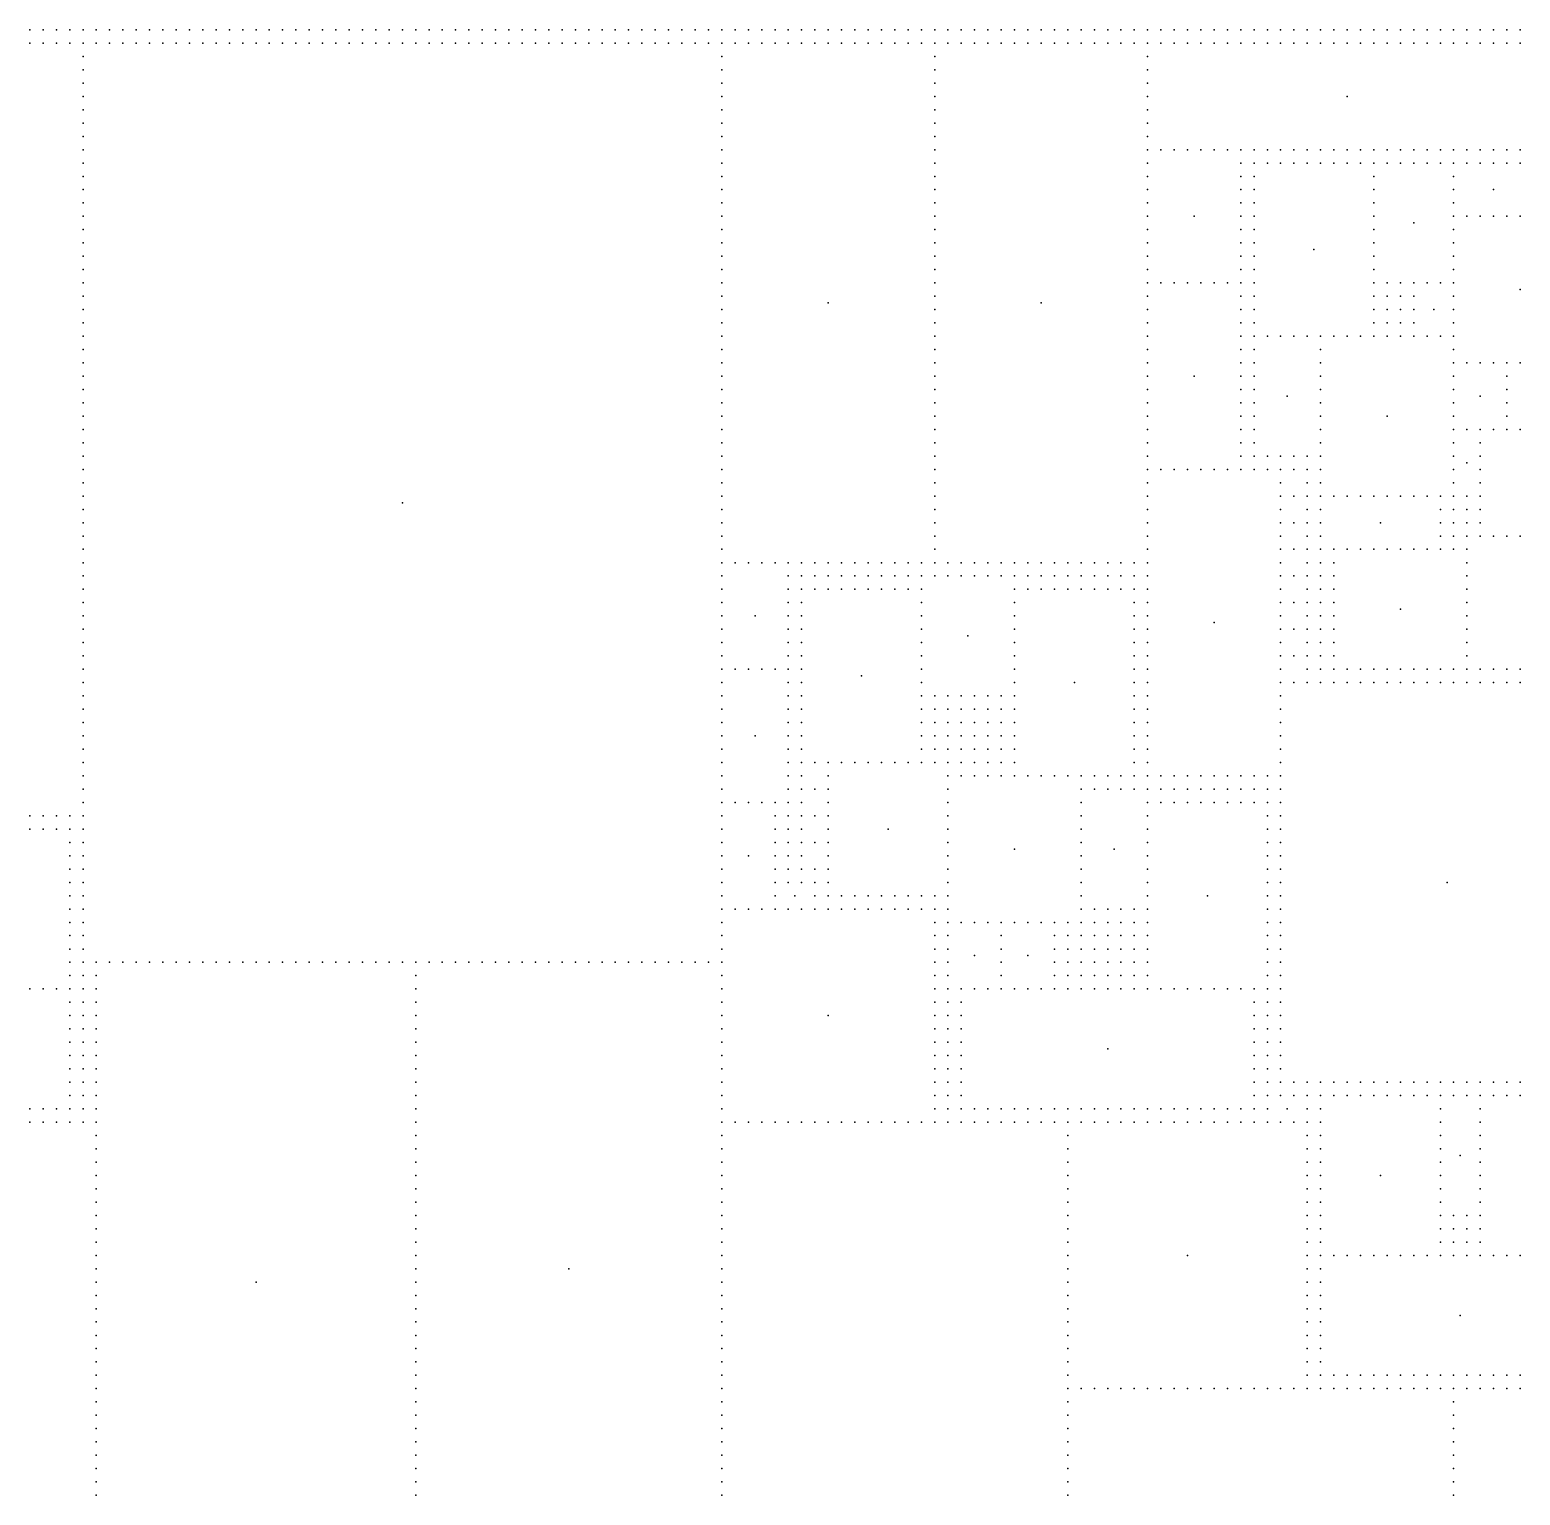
# Model space of a CAD drawing. Header units: metres. Extents: x -50 to 50, y -49 to 49.
# Drawn here: x -24.89 to 0, y 24.7 to 49.17 of the extents above; entities that cross this region are included whole.
import ezdxf

# ---------------------------------------------------------------- set-up
doc = ezdxf.new("R2010")
doc.units = ezdxf.units.M

msp = doc.modelspace()

# ---------------------------------------------------------------- linework, layer by layer
for p in [(-24.889, 49.168), (-24.667, 49.168), (-24.444, 49.168), (-24.222, 49.168), (-24, 49.168), (-23.778, 49.168), (-23.556, 49.168), (-23.333, 49.168), (-23.111, 49.168), (-22.889, 49.168), (-22.667, 49.168), (-22.444, 49.168), (-22.222, 49.168), (-22, 49.168), (-21.778, 49.168), (-21.556, 49.168), (-21.333, 49.168), (-21.111, 49.168), (-20.889, 49.168), (-20.667, 49.168), (-20.444, 49.168), (-20.222, 49.168), (-20, 49.168), (-19.778, 49.168), (-19.556, 49.168), (-19.333, 49.168), (-19.111, 49.168), (-18.889, 49.168), (-18.667, 49.168), (-18.444, 49.168), (-18.222, 49.168), (-18, 49.168), (-17.778, 49.168), (-17.556, 49.168), (-17.333, 49.168), (-17.111, 49.168), (-16.889, 49.168), (-16.667, 49.168), (-16.444, 49.168), (-16.222, 49.168), (-16, 49.168), (-15.778, 49.168), (-15.556, 49.168), (-15.333, 49.168), (-15.111, 49.168), (-14.889, 49.168), (-14.667, 49.168), (-14.444, 49.168), (-14.222, 49.168), (-14, 49.168), (-13.778, 49.168), (-13.556, 49.168), (-13.333, 49.168), (-13.111, 49.168), (-12.889, 49.168), (-12.667, 49.168), (-12.444, 49.168), (-12.222, 49.168), (-12, 49.168), (-11.778, 49.168), (-11.556, 49.168), (-11.333, 49.168), (-11.111, 49.168), (-10.889, 49.168), (-10.667, 49.168), (-10.444, 49.168), (-10.222, 49.168), (-10, 49.168), (-9.778, 49.168), (-9.556, 49.168), (-9.333, 49.168), (-9.111, 49.168), (-8.889, 49.168), (-8.667, 49.168), (-8.444, 49.168), (-8.222, 49.168), (-8, 49.168), (-7.778, 49.168), (-7.556, 49.168), (-7.333, 49.168), (-7.111, 49.168), (-6.889, 49.168), (-6.667, 49.168), (-6.444, 49.168), (-6.222, 49.168), (-6, 49.168), (-5.778, 49.168), (-5.556, 49.168), (-5.333, 49.168), (-5.111, 49.168), (-4.889, 49.168), (-4.667, 49.168), (-4.444, 49.168), (-4.222, 49.168), (-4, 49.168), (-3.778, 49.168), (-3.556, 49.168), (-3.333, 49.168), (-3.111, 49.168), (-2.889, 49.168), (-2.667, 49.168), (-2.444, 49.168), (-2.222, 49.168), (-2, 49.168), (-1.778, 49.168), (-1.556, 49.168), (-1.333, 49.168), (-1.111, 49.168), (-0.889, 49.168), (-0.667, 49.168), (-0.444, 49.168), (-0.222, 49.168), (0, 49.168), (-24.889, 48.946), (-24.667, 48.946), (-24.444, 48.946), (-24.222, 48.946), (-24, 48.946), (-23.778, 48.946), (-23.556, 48.946), (-23.333, 48.946), (-23.111, 48.946), (-22.889, 48.946), (-22.667, 48.946), (-22.444, 48.946), (-22.222, 48.946), (-22, 48.946), (-21.778, 48.946), (-21.556, 48.946), (-21.333, 48.946), (-21.111, 48.946), (-20.889, 48.946), (-20.667, 48.946), (-20.444, 48.946), (-20.222, 48.946), (-20, 48.946), (-19.778, 48.946), (-19.556, 48.946), (-19.333, 48.946), (-19.111, 48.946), (-18.889, 48.946), (-18.667, 48.946), (-18.444, 48.946), (-18.222, 48.946), (-18, 48.946), (-17.778, 48.946), (-17.556, 48.946), (-17.333, 48.946), (-17.111, 48.946), (-16.889, 48.946), (-16.667, 48.946), (-16.444, 48.946), (-16.222, 48.946), (-16, 48.946), (-15.778, 48.946), (-15.556, 48.946), (-15.333, 48.946), (-15.111, 48.946), (-14.889, 48.946), (-14.667, 48.946), (-14.444, 48.946), (-14.222, 48.946), (-14, 48.946), (-13.778, 48.946), (-13.556, 48.946), (-13.333, 48.946), (-13.111, 48.946), (-12.889, 48.946), (-12.667, 48.946), (-12.444, 48.946), (-12.222, 48.946), (-12, 48.946), (-11.778, 48.946), (-11.556, 48.946), (-11.333, 48.946), (-11.111, 48.946), (-10.889, 48.946), (-10.667, 48.946), (-10.444, 48.946), (-10.222, 48.946), (-10, 48.946), (-9.778, 48.946), (-9.556, 48.946), (-9.333, 48.946), (-9.111, 48.946), (-8.889, 48.946), (-8.667, 48.946), (-8.444, 48.946), (-8.222, 48.946), (-8, 48.946), (-7.778, 48.946), (-7.556, 48.946), (-7.333, 48.946), (-7.111, 48.946), (-6.889, 48.946), (-6.667, 48.946), (-6.444, 48.946), (-6.222, 48.946), (-6, 48.946), (-5.778, 48.946), (-5.556, 48.946), (-5.333, 48.946), (-5.111, 48.946), (-4.889, 48.946), (-4.667, 48.946), (-4.444, 48.946), (-4.222, 48.946), (-4, 48.946), (-3.778, 48.946), (-3.556, 48.946), (-3.333, 48.946), (-3.111, 48.946), (-2.889, 48.946), (-2.667, 48.946), (-2.444, 48.946), (-2.222, 48.946), (-2, 48.946), (-1.778, 48.946), (-1.556, 48.946), (-1.333, 48.946), (-1.111, 48.946), (-0.889, 48.946), (-0.667, 48.946), (-0.444, 48.946), (-0.222, 48.946), (0, 48.946), (-24, 48.723), (-13.333, 48.723), (-9.778, 48.723), (-6.222, 48.723), (-24, 48.501), (-13.333, 48.501), (-9.778, 48.501), (-6.222, 48.501), (-24, 48.279), (-24, 48.056), (-13.333, 48.279), (-13.333, 48.056), (-9.778, 48.279), (-9.778, 48.056), (-6.222, 48.279), (-6.222, 48.056), (-2.889, 48.056), (-24, 47.834), (-13.333, 47.834), (-9.778, 47.834), (-6.222, 47.834), (-24, 47.611), (-13.333, 47.611), (-9.778, 47.611), (-6.222, 47.611), (-24, 47.389), (-13.333, 47.389), (-9.778, 47.389), (-6.222, 47.389), (-24, 47.166), (-13.333, 47.166), (-9.778, 47.166), (-6.222, 47.166), (-6, 47.166), (-5.778, 47.166), (-5.556, 47.166), (-5.333, 47.166), (-5.111, 47.166), (-4.889, 47.166), (-4.667, 47.166), (-4.444, 47.166), (-4.222, 47.166), (-4, 47.166), (-3.778, 47.166), (-3.556, 47.166), (-3.333, 47.166), (-3.111, 47.166), (-2.889, 47.166), (-2.667, 47.166), (-2.444, 47.166), (-2.222, 47.166), (-2, 47.166), (-1.778, 47.166), (-1.556, 47.166), (-1.333, 47.166), (-1.111, 47.166), (-0.889, 47.166), (-0.667, 47.166), (-0.444, 47.166), (-0.222, 47.166), (0, 47.166), (-24, 46.944), (-13.333, 46.944), (-9.778, 46.944), (-6.222, 46.944), (-4.667, 46.944), (-4.444, 46.944), (-4.222, 46.944), (-4, 46.944), (-3.778, 46.944), (-3.556, 46.944), (-3.333, 46.944), (-3.111, 46.944), (-2.889, 46.944), (-2.667, 46.944), (-2.444, 46.944), (-2.222, 46.944), (-2, 46.944), (-1.778, 46.944), (-1.556, 46.944), (-1.333, 46.944), (-1.111, 46.944), (-0.889, 46.944), (-0.667, 46.944), (-0.444, 46.944), (-0.222, 46.944), (0, 46.944), (-24, 46.721), (-13.333, 46.721), (-9.778, 46.721), (-6.222, 46.721), (-4.667, 46.721), (-4.444, 46.721), (-2.444, 46.721), (-1.111, 46.721), (-24, 46.499), (-13.333, 46.499), (-9.778, 46.499), (-6.222, 46.499), (-4.667, 46.499), (-4.444, 46.499), (-2.444, 46.499), (-1.111, 46.499), (-0.444, 46.499), (-24, 46.276), (-24, 46.054), (-13.333, 46.276), (-13.333, 46.054), (-9.778, 46.276), (-9.778, 46.054), (-6.222, 46.276), (-6.222, 46.054), (-5.444, 46.054), (-4.667, 46.276), (-4.667, 46.054), (-4.444, 46.276), (-4.444, 46.054), (-2.444, 46.276), (-2.444, 46.054), (-1.111, 46.276), (-1.111, 46.054), (-0.889, 46.054), (-0.667, 46.054), (-0.444, 46.054), (-0.222, 46.054), (0, 46.054), (-24, 45.831), (-13.333, 45.831), (-9.778, 45.831), (-6.222, 45.831), (-4.667, 45.831), (-4.444, 45.831), (-2.444, 45.831), (-1.778, 45.942), (-1.111, 45.831), (-24, 45.609), (-13.333, 45.609), (-9.778, 45.609), (-6.222, 45.609), (-4.667, 45.609), (-4.444, 45.609), (-2.444, 45.609), (-1.111, 45.609), (-24, 45.386), (-13.333, 45.386), (-9.778, 45.386), (-6.222, 45.386), (-4.667, 45.386), (-4.444, 45.386), (-3.444, 45.498), (-2.444, 45.386), (-1.111, 45.386), (-24, 45.164), (-13.333, 45.164), (-9.778, 45.164), (-6.222, 45.164), (-4.667, 45.164), (-4.444, 45.164), (-2.444, 45.164), (-1.111, 45.164), (-24, 44.941), (-13.333, 44.941), (-9.778, 44.941), (-6.222, 44.941), (-6, 44.941), (-5.778, 44.941), (-5.556, 44.941), (-5.333, 44.941), (-5.111, 44.941), (-4.889, 44.941), (-4.667, 44.941), (-4.444, 44.941), (-2.444, 44.941), (-2.222, 44.941), (-2, 44.941), (-1.778, 44.941), (-1.556, 44.941), (-1.333, 44.941), (-1.111, 44.941), (0, 44.83), (-24, 44.719), (-13.333, 44.719), (-11.556, 44.608), (-9.778, 44.719), (-8, 44.608), (-6.222, 44.719), (-4.667, 44.719), (-4.444, 44.719), (-2.444, 44.719), (-2.222, 44.719), (-2, 44.719), (-1.778, 44.719), (-1.111, 44.719), (-24, 44.496), (-13.333, 44.496), (-9.778, 44.496), (-6.222, 44.496), (-4.667, 44.496), (-4.444, 44.496), (-2.444, 44.496), (-2.222, 44.496), (-2, 44.496), (-1.778, 44.496), (-1.444, 44.496), (-1.111, 44.496), (-24, 44.274), (-13.333, 44.274), (-9.778, 44.274), (-6.222, 44.274), (-4.667, 44.274), (-4.444, 44.274), (-2.444, 44.274), (-2.222, 44.274), (-2, 44.274), (-1.778, 44.274), (-1.111, 44.274), (-24, 44.051), (-24, 43.829), (-13.333, 44.051), (-13.333, 43.829), (-9.778, 44.051), (-9.778, 43.829), (-6.222, 44.051), (-6.222, 43.829), (-4.667, 44.051), (-4.667, 43.829), (-4.444, 44.051), (-4.444, 43.829), (-4.222, 44.051), (-4, 44.051), (-3.778, 44.051), (-3.556, 44.051), (-3.333, 44.051), (-3.333, 43.829), (-3.111, 44.051), (-2.889, 44.051), (-2.667, 44.051), (-2.444, 44.051), (-2.222, 44.051), (-2, 44.051), (-1.778, 44.051), (-1.556, 44.051), (-1.333, 44.051), (-1.111, 44.051), (-1.111, 43.829), (-24, 43.606), (-13.333, 43.606), (-9.778, 43.606), (-6.222, 43.606), (-4.667, 43.606), (-4.444, 43.606), (-3.333, 43.606), (-1.111, 43.606), (-0.889, 43.606), (-0.667, 43.606), (-0.444, 43.606), (-0.222, 43.606), (0, 43.606), (-24, 43.384), (-13.333, 43.384), (-9.778, 43.384), (-6.222, 43.384), (-5.444, 43.384), (-4.667, 43.384), (-4.444, 43.384), (-3.333, 43.384), (-1.111, 43.384), (-0.222, 43.384), (-24, 43.161), (-13.333, 43.161), (-9.778, 43.161), (-6.222, 43.161), (-4.667, 43.161), (-4.444, 43.161), (-3.333, 43.161), (-1.111, 43.161), (-0.222, 43.161), (-24, 42.939), (-13.333, 42.939), (-9.778, 42.939), (-6.222, 42.939), (-4.667, 42.939), (-4.444, 42.939), (-3.889, 43.05), (-3.333, 42.939), (-1.111, 42.939), (-0.667, 43.05), (-0.222, 42.939), (-24, 42.716), (-13.333, 42.716), (-9.778, 42.716), (-6.222, 42.716), (-4.667, 42.716), (-4.444, 42.716), (-3.333, 42.716), (-2.222, 42.716), (-1.111, 42.716), (-0.222, 42.716), (-24, 42.494), (-13.333, 42.494), (-9.778, 42.494), (-6.222, 42.494), (-4.667, 42.494), (-4.444, 42.494), (-3.333, 42.494), (-1.111, 42.494), (-0.889, 42.494), (-0.667, 42.494), (-0.444, 42.494), (-0.222, 42.494), (0, 42.494), (-24, 42.272), (-13.333, 42.272), (-9.778, 42.272), (-6.222, 42.272), (-4.667, 42.272), (-4.444, 42.272), (-3.333, 42.272), (-1.111, 42.272), (-0.667, 42.272), (-24, 42.049), (-24, 41.827), (-13.333, 42.049), (-13.333, 41.827), (-9.778, 42.049), (-9.778, 41.827), (-6.222, 42.049), (-6.222, 41.827), (-6, 41.827), (-5.778, 41.827), (-5.556, 41.827), (-5.333, 41.827), (-5.111, 41.827), (-4.889, 41.827), (-4.667, 42.049), (-4.667, 41.827), (-4.444, 42.049), (-4.444, 41.827), (-4.222, 42.049), (-4.222, 41.827), (-4, 42.049), (-4, 41.827), (-3.778, 42.049), (-3.778, 41.827), (-3.556, 42.049), (-3.556, 41.827), (-3.333, 42.049), (-3.333, 41.827), (-1.111, 42.049), (-1.111, 41.827), (-0.889, 41.938), (-0.667, 42.049), (-0.667, 41.827), (-24, 41.604), (-13.333, 41.604), (-9.778, 41.604), (-6.222, 41.604), (-4, 41.604), (-3.556, 41.604), (-3.333, 41.604), (-1.111, 41.604), (-0.667, 41.604), (-24, 41.382), (-13.333, 41.382), (-9.778, 41.382), (-6.222, 41.382), (-4, 41.382), (-3.778, 41.382), (-3.556, 41.382), (-3.333, 41.382), (-3.111, 41.382), (-2.889, 41.382), (-2.667, 41.382), (-2.444, 41.382), (-2.222, 41.382), (-2, 41.382), (-1.778, 41.382), (-1.556, 41.382), (-1.333, 41.382), (-1.111, 41.382), (-0.889, 41.382), (-0.667, 41.382), (-24, 41.159), (-18.667, 41.27), (-13.333, 41.159), (-9.778, 41.159), (-6.222, 41.159), (-4, 41.159), (-3.556, 41.159), (-3.333, 41.159), (-1.333, 41.159), (-1.111, 41.159), (-0.889, 41.159), (-0.667, 41.159), (-24, 40.937), (-13.333, 40.937), (-9.778, 40.937), (-6.222, 40.937), (-4, 40.937), (-3.778, 40.937), (-3.556, 40.937), (-3.333, 40.937), (-2.333, 40.937), (-1.333, 40.937), (-1.111, 40.937), (-0.889, 40.937), (-0.667, 40.937), (-24, 40.714), (-13.333, 40.714), (-9.778, 40.714), (-6.222, 40.714), (-4, 40.714), (-3.556, 40.714), (-3.333, 40.714), (-1.333, 40.714), (-1.111, 40.714), (-0.889, 40.714), (-0.667, 40.714), (-0.444, 40.714), (-0.222, 40.714), (0, 40.714), (-24, 40.492), (-13.333, 40.492), (-9.778, 40.492), (-6.222, 40.492), (-4, 40.492), (-3.778, 40.492), (-3.556, 40.492), (-3.333, 40.492), (-3.111, 40.492), (-2.889, 40.492), (-2.667, 40.492), (-2.444, 40.492), (-2.222, 40.492), (-2, 40.492), (-1.778, 40.492), (-1.556, 40.492), (-1.333, 40.492), (-1.111, 40.492), (-0.889, 40.492), (-24, 40.269), (-13.333, 40.269), (-13.111, 40.269), (-12.889, 40.269), (-12.667, 40.269), (-12.444, 40.269), (-12.222, 40.269), (-12, 40.269), (-11.778, 40.269), (-11.556, 40.269), (-11.333, 40.269), (-11.111, 40.269), (-10.889, 40.269), (-10.667, 40.269), (-10.444, 40.269), (-10.222, 40.269), (-10, 40.269), (-9.778, 40.269), (-9.556, 40.269), (-9.333, 40.269), (-9.111, 40.269), (-8.889, 40.269), (-8.667, 40.269), (-8.444, 40.269), (-8.222, 40.269), (-8, 40.269), (-7.778, 40.269), (-7.556, 40.269), (-7.333, 40.269), (-7.111, 40.269), (-6.889, 40.269), (-6.667, 40.269), (-6.444, 40.269), (-6.222, 40.269), (-4, 40.269), (-3.556, 40.269), (-3.333, 40.269), (-3.111, 40.269), (-0.889, 40.269), (-24, 40.047), (-24, 39.824), (-13.333, 40.047), (-13.333, 39.824), (-12.222, 40.047), (-12.222, 39.824), (-12, 40.047), (-12, 39.824), (-11.778, 40.047), (-11.778, 39.824), (-11.556, 40.047), (-11.556, 39.824), (-11.333, 40.047), (-11.333, 39.824), (-11.111, 40.047), (-11.111, 39.824), (-10.889, 40.047), (-10.889, 39.824), (-10.667, 40.047), (-10.667, 39.824), (-10.444, 40.047), (-10.444, 39.824), (-10.222, 40.047), (-10.222, 39.824), (-10, 40.047), (-10, 39.824), (-9.778, 40.047), (-9.556, 40.047), (-9.333, 40.047), (-9.111, 40.047), (-8.889, 40.047), (-8.667, 40.047), (-8.444, 40.047), (-8.444, 39.824), (-8.222, 40.047), (-8.222, 39.824), (-8, 40.047), (-8, 39.824), (-7.778, 40.047), (-7.778, 39.824), (-7.556, 40.047), (-7.556, 39.824), (-7.333, 40.047), (-7.333, 39.824), (-7.111, 40.047), (-7.111, 39.824), (-6.889, 40.047), (-6.889, 39.824), (-6.667, 40.047), (-6.667, 39.824), (-6.444, 40.047), (-6.444, 39.824), (-6.222, 40.047), (-6.222, 39.824), (-4, 40.047), (-4, 39.824), (-3.778, 40.047), (-3.556, 40.047), (-3.556, 39.824), (-3.333, 40.047), (-3.333, 39.824), (-3.111, 40.047), (-3.111, 39.824), (-0.889, 40.047), (-0.889, 39.824), (-24, 39.602), (-13.333, 39.602), (-12.222, 39.602), (-12, 39.602), (-10, 39.602), (-8.444, 39.602), (-6.444, 39.602), (-6.222, 39.602), (-4, 39.602), (-3.778, 39.602), (-3.556, 39.602), (-3.333, 39.602), (-3.111, 39.602), (-0.889, 39.602), (-24, 39.379), (-13.333, 39.379), (-12.778, 39.379), (-12.222, 39.379), (-12, 39.379), (-10, 39.379), (-8.444, 39.379), (-6.444, 39.379), (-6.222, 39.379), (-4, 39.379), (-3.556, 39.379), (-3.333, 39.379), (-3.111, 39.379), (-2, 39.491), (-0.889, 39.379), (-24, 39.157), (-13.333, 39.157), (-12.222, 39.157), (-12, 39.157), (-10, 39.157), (-8.444, 39.157), (-6.444, 39.157), (-6.222, 39.157), (-5.111, 39.268), (-4, 39.157), (-3.778, 39.157), (-3.556, 39.157), (-3.333, 39.157), (-3.111, 39.157), (-0.889, 39.157), (-24, 38.934), (-13.333, 38.934), (-12.222, 38.934), (-12, 38.934), (-10, 38.934), (-9.222, 39.046), (-8.444, 38.934), (-6.444, 38.934), (-6.222, 38.934), (-4, 38.934), (-3.556, 38.934), (-3.333, 38.934), (-3.111, 38.934), (-0.889, 38.934), (-24, 38.712), (-13.333, 38.712), (-12.222, 38.712), (-12, 38.712), (-10, 38.712), (-8.444, 38.712), (-6.444, 38.712), (-6.222, 38.712), (-4, 38.712), (-3.778, 38.712), (-3.556, 38.712), (-3.333, 38.712), (-3.111, 38.712), (-0.889, 38.712), (-24, 38.489), (-13.333, 38.489), (-13.111, 38.489), (-12.889, 38.489), (-12.667, 38.489), (-12.444, 38.489), (-12.222, 38.489), (-12, 38.489), (-11, 38.378), (-10, 38.489), (-8.444, 38.489), (-6.444, 38.489), (-6.222, 38.489), (-4, 38.489), (-3.556, 38.489), (-3.333, 38.489), (-3.111, 38.489), (-2.889, 38.489), (-2.667, 38.489), (-2.444, 38.489), (-2.222, 38.489), (-2, 38.489), (-1.778, 38.489), (-1.556, 38.489), (-1.333, 38.489), (-1.111, 38.489), (-0.889, 38.489), (-0.667, 38.489), (-0.444, 38.489), (-0.222, 38.489), (0, 38.489), (-24, 38.267), (-13.333, 38.267), (-12.222, 38.267), (-12, 38.267), (-10, 38.267), (-8.444, 38.267), (-7.444, 38.267), (-6.444, 38.267), (-6.222, 38.267), (-4, 38.267), (-3.778, 38.267), (-3.556, 38.267), (-3.333, 38.267), (-3.111, 38.267), (-2.889, 38.267), (-2.667, 38.267), (-2.444, 38.267), (-2.222, 38.267), (-2, 38.267), (-1.778, 38.267), (-1.556, 38.267), (-1.333, 38.267), (-1.111, 38.267), (-0.889, 38.267), (-0.667, 38.267), (-0.444, 38.267), (-0.222, 38.267), (0, 38.267), (-24, 38.044), (-13.333, 38.044), (-12.222, 38.044), (-12, 38.044), (-10, 38.044), (-9.778, 38.044), (-9.556, 38.044), (-9.333, 38.044), (-9.111, 38.044), (-8.889, 38.044), (-8.667, 38.044), (-8.444, 38.044), (-6.444, 38.044), (-6.222, 38.044), (-4, 38.044), (-24, 37.822), (-24, 37.599), (-13.333, 37.822), (-13.333, 37.599), (-12.222, 37.822), (-12.222, 37.599), (-12, 37.822), (-12, 37.599), (-10, 37.822), (-10, 37.599), (-9.778, 37.822), (-9.778, 37.599), (-9.556, 37.822), (-9.556, 37.599), (-9.333, 37.822), (-9.333, 37.599), (-9.111, 37.822), (-9.111, 37.599), (-8.889, 37.822), (-8.889, 37.599), (-8.667, 37.822), (-8.667, 37.599), (-8.444, 37.822), (-8.444, 37.599), (-6.444, 37.822), (-6.444, 37.599), (-6.222, 37.822), (-6.222, 37.599), (-4, 37.822), (-4, 37.599), (-24, 37.377), (-13.333, 37.377), (-12.778, 37.377), (-12.222, 37.377), (-12, 37.377), (-10, 37.377), (-9.778, 37.377), (-9.556, 37.377), (-9.333, 37.377), (-9.111, 37.377), (-8.889, 37.377), (-8.667, 37.377), (-8.444, 37.377), (-6.444, 37.377), (-6.222, 37.377), (-4, 37.377), (-24, 37.154), (-13.333, 37.154), (-12.222, 37.154), (-12, 37.154), (-10, 37.154), (-9.778, 37.154), (-9.556, 37.154), (-9.333, 37.154), (-9.111, 37.154), (-8.889, 37.154), (-8.667, 37.154), (-8.444, 37.154), (-6.444, 37.154), (-6.222, 37.154), (-4, 37.154), (-24, 36.932), (-13.333, 36.932), (-12.222, 36.932), (-12, 36.932), (-11.778, 36.932), (-11.556, 36.932), (-11.333, 36.932), (-11.111, 36.932), (-10.889, 36.932), (-10.667, 36.932), (-10.444, 36.932), (-10.222, 36.932), (-10, 36.932), (-9.778, 36.932), (-9.556, 36.932), (-9.333, 36.932), (-9.111, 36.932), (-8.889, 36.932), (-8.667, 36.932), (-8.444, 36.932), (-6.444, 36.932), (-6.222, 36.932), (-4, 36.932), (-24, 36.709), (-13.333, 36.709), (-12.222, 36.709), (-12, 36.709), (-11.556, 36.709), (-9.556, 36.709), (-9.333, 36.709), (-9.111, 36.709), (-8.889, 36.709), (-8.667, 36.709), (-8.444, 36.709), (-8.222, 36.709), (-8, 36.709), (-7.778, 36.709), (-7.556, 36.709), (-7.333, 36.709), (-7.111, 36.709), (-6.889, 36.709), (-6.667, 36.709), (-6.444, 36.709), (-6.222, 36.709), (-6, 36.709), (-5.778, 36.709), (-5.556, 36.709), (-5.333, 36.709), (-5.111, 36.709), (-4.889, 36.709), (-4.667, 36.709), (-4.444, 36.709), (-4.222, 36.709), (-4, 36.709), (-24, 36.487), (-13.333, 36.487), (-12.222, 36.487), (-12, 36.487), (-11.778, 36.487), (-11.556, 36.487), (-9.556, 36.487), (-7.333, 36.487), (-7.111, 36.487), (-6.889, 36.487), (-6.667, 36.487), (-6.444, 36.487), (-6.222, 36.487), (-6, 36.487), (-5.778, 36.487), (-5.556, 36.487), (-5.333, 36.487), (-5.111, 36.487), (-4.889, 36.487), (-4.667, 36.487), (-4.444, 36.487), (-4.222, 36.487), (-4, 36.487), (-24, 36.265), (-13.333, 36.265), (-13.111, 36.265), (-12.889, 36.265), (-12.667, 36.265), (-12.444, 36.265), (-12.222, 36.265), (-12, 36.265), (-11.556, 36.265), (-9.556, 36.265), (-7.333, 36.265), (-6.222, 36.265), (-6, 36.265), (-5.778, 36.265), (-5.556, 36.265), (-5.333, 36.265), (-5.111, 36.265), (-4.889, 36.265), (-4.667, 36.265), (-4.444, 36.265), (-4.222, 36.265), (-4, 36.265), (-24.889, 36.042), (-24.667, 36.042), (-24.444, 36.042), (-24.222, 36.042), (-24, 36.042), (-13.333, 36.042), (-12.444, 36.042), (-12.222, 36.042), (-12, 36.042), (-11.778, 36.042), (-11.556, 36.042), (-9.556, 36.042), (-7.333, 36.042), (-6.222, 36.042), (-4.222, 36.042), (-4, 36.042), (-24.889, 35.82), (-24.667, 35.82), (-24.444, 35.82), (-24.222, 35.82), (-24.222, 35.597), (-24, 35.82), (-24, 35.597), (-13.333, 35.82), (-13.333, 35.597), (-12.444, 35.82), (-12.444, 35.597), (-12.222, 35.82), (-12.222, 35.597), (-12, 35.82), (-12, 35.597), (-11.778, 35.597), (-11.556, 35.82), (-11.556, 35.597), (-10.556, 35.82), (-9.556, 35.82), (-9.556, 35.597), (-7.333, 35.82), (-7.333, 35.597), (-6.222, 35.82), (-6.222, 35.597), (-4.222, 35.82), (-4.222, 35.597), (-4, 35.82), (-4, 35.597), (-24.222, 35.375), (-24, 35.375), (-13.333, 35.375), (-12.889, 35.375), (-12.444, 35.375), (-12.222, 35.375), (-12, 35.375), (-11.556, 35.375), (-9.556, 35.375), (-8.444, 35.486), (-7.333, 35.375), (-6.778, 35.486), (-6.222, 35.375), (-4.222, 35.375), (-4, 35.375), (-24.222, 35.152), (-24, 35.152), (-13.333, 35.152), (-12.444, 35.152), (-12.222, 35.152), (-12, 35.152), (-11.778, 35.152), (-11.556, 35.152), (-9.556, 35.152), (-7.333, 35.152), (-6.222, 35.152), (-4.222, 35.152), (-4, 35.152), (-24.222, 34.93), (-24, 34.93), (-13.333, 34.93), (-12.444, 34.93), (-12.222, 34.93), (-12, 34.93), (-11.778, 34.93), (-11.556, 34.93), (-9.556, 34.93), (-7.333, 34.93), (-6.222, 34.93), (-4.222, 34.93), (-4, 34.93), (-1.222, 34.93), (-24.222, 34.707), (-24, 34.707), (-13.333, 34.707), (-12.444, 34.707), (-12.111, 34.707), (-11.778, 34.707), (-11.556, 34.707), (-11.333, 34.707), (-11.111, 34.707), (-10.889, 34.707), (-10.667, 34.707), (-10.444, 34.707), (-10.222, 34.707), (-10, 34.707), (-9.778, 34.707), (-9.556, 34.707), (-7.333, 34.707), (-6.222, 34.707), (-5.222, 34.707), (-4.222, 34.707), (-4, 34.707), (-24.222, 34.485), (-24, 34.485), (-13.333, 34.485), (-13.111, 34.485), (-12.889, 34.485), (-12.667, 34.485), (-12.444, 34.485), (-12.222, 34.485), (-12, 34.485), (-11.778, 34.485), (-11.556, 34.485), (-11.333, 34.485), (-11.111, 34.485), (-10.889, 34.485), (-10.667, 34.485), (-10.444, 34.485), (-10.222, 34.485), (-10, 34.485), (-9.778, 34.485), (-9.556, 34.485), (-7.333, 34.485), (-7.111, 34.485), (-6.889, 34.485), (-6.667, 34.485), (-6.444, 34.485), (-6.222, 34.485), (-4.222, 34.485), (-4, 34.485), (-24.222, 34.262), (-24, 34.262), (-13.333, 34.262), (-9.778, 34.262), (-9.556, 34.262), (-9.333, 34.262), (-9.111, 34.262), (-8.889, 34.262), (-8.667, 34.262), (-8.444, 34.262), (-8.222, 34.262), (-8, 34.262), (-7.778, 34.262), (-7.556, 34.262), (-7.333, 34.262), (-7.111, 34.262), (-6.889, 34.262), (-6.667, 34.262), (-6.444, 34.262), (-6.222, 34.262), (-4.222, 34.262), (-4, 34.262), (-24.222, 34.04), (-24, 34.04), (-13.333, 34.04), (-9.778, 34.04), (-9.556, 34.04), (-8.667, 34.04), (-7.778, 34.04), (-7.556, 34.04), (-7.333, 34.04), (-7.111, 34.04), (-6.889, 34.04), (-6.667, 34.04), (-6.444, 34.04), (-6.222, 34.04), (-4.222, 34.04), (-4, 34.04), (-24.222, 33.817), (-24, 33.817), (-13.333, 33.817), (-9.778, 33.817), (-9.556, 33.817), (-9.111, 33.706), (-8.667, 33.817), (-8.222, 33.706), (-7.778, 33.817), (-7.556, 33.817), (-7.333, 33.817), (-7.111, 33.817), (-6.889, 33.817), (-6.667, 33.817), (-6.444, 33.817), (-6.222, 33.817), (-4.222, 33.817), (-4, 33.817), (-24.222, 33.595), (-24.222, 33.372), (-24, 33.595), (-24, 33.372), (-23.778, 33.595), (-23.778, 33.372), (-23.556, 33.595), (-23.333, 33.595), (-23.111, 33.595), (-22.889, 33.595), (-22.667, 33.595), (-22.444, 33.595), (-22.222, 33.595), (-22, 33.595), (-21.778, 33.595), (-21.556, 33.595), (-21.333, 33.595), (-21.111, 33.595), (-20.889, 33.595), (-20.667, 33.595), (-20.444, 33.595), (-20.222, 33.595), (-20, 33.595), (-19.778, 33.595), (-19.556, 33.595), (-19.333, 33.595), (-19.111, 33.595), (-18.889, 33.595), (-18.667, 33.595), (-18.444, 33.595), (-18.444, 33.372), (-18.222, 33.595), (-18, 33.595), (-17.778, 33.595), (-17.556, 33.595), (-17.333, 33.595), (-17.111, 33.595), (-16.889, 33.595), (-16.667, 33.595), (-16.444, 33.595), (-16.222, 33.595), (-16, 33.595), (-15.778, 33.595), (-15.556, 33.595), (-15.333, 33.595), (-15.111, 33.595), (-14.889, 33.595), (-14.667, 33.595), (-14.444, 33.595), (-14.222, 33.595), (-14, 33.595), (-13.778, 33.595), (-13.556, 33.595), (-13.333, 33.595), (-13.333, 33.372), (-9.778, 33.595), (-9.778, 33.372), (-9.556, 33.595), (-9.556, 33.372), (-8.667, 33.595), (-8.667, 33.372), (-7.778, 33.595), (-7.778, 33.372), (-7.556, 33.595), (-7.556, 33.372), (-7.333, 33.595), (-7.333, 33.372), (-7.111, 33.595), (-7.111, 33.372), (-6.889, 33.595), (-6.889, 33.372), (-6.667, 33.595), (-6.667, 33.372), (-6.444, 33.595), (-6.444, 33.372), (-6.222, 33.595), (-6.222, 33.372), (-4.222, 33.595), (-4.222, 33.372), (-4, 33.595), (-4, 33.372), (-24.889, 33.15), (-24.667, 33.15), (-24.444, 33.15), (-24.222, 33.15), (-24, 33.15), (-23.778, 33.15), (-18.444, 33.15), (-13.333, 33.15), (-9.778, 33.15), (-9.556, 33.15), (-9.333, 33.15), (-9.111, 33.15), (-8.889, 33.15), (-8.667, 33.15), (-8.444, 33.15), (-8.222, 33.15), (-8, 33.15), (-7.778, 33.15), (-7.556, 33.15), (-7.333, 33.15), (-7.111, 33.15), (-6.889, 33.15), (-6.667, 33.15), (-6.444, 33.15), (-6.222, 33.15), (-6, 33.15), (-5.778, 33.15), (-5.556, 33.15), (-5.333, 33.15), (-5.111, 33.15), (-4.889, 33.15), (-4.667, 33.15), (-4.444, 33.15), (-4.222, 33.15), (-4, 33.15), (-24.222, 32.927), (-24, 32.927), (-23.778, 32.927), (-18.444, 32.927), (-13.333, 32.927), (-9.778, 32.927), (-9.556, 32.927), (-9.333, 32.927), (-4.444, 32.927), (-4.222, 32.927), (-4, 32.927), (-24.222, 32.705), (-24, 32.705), (-23.778, 32.705), (-18.444, 32.705), (-13.333, 32.705), (-11.556, 32.705), (-9.778, 32.705), (-9.556, 32.705), (-9.333, 32.705), (-4.444, 32.705), (-4.222, 32.705), (-4, 32.705), (-24.222, 32.482), (-24, 32.482), (-23.778, 32.482), (-18.444, 32.482), (-13.333, 32.482), (-9.778, 32.482), (-9.556, 32.482), (-9.333, 32.482), (-4.444, 32.482), (-4.222, 32.482), (-4, 32.482), (-24.222, 32.26), (-24, 32.26), (-23.778, 32.26), (-18.444, 32.26), (-13.333, 32.26), (-9.778, 32.26), (-9.556, 32.26), (-9.333, 32.26), (-6.889, 32.149), (-4.444, 32.26), (-4.222, 32.26), (-4, 32.26), (-24.222, 32.037), (-24, 32.037), (-23.778, 32.037), (-18.444, 32.037), (-13.333, 32.037), (-9.778, 32.037), (-9.556, 32.037), (-9.333, 32.037), (-4.444, 32.037), (-4.222, 32.037), (-4, 32.037), (-24.222, 31.815), (-24, 31.815), (-23.778, 31.815), (-18.444, 31.815), (-13.333, 31.815), (-9.778, 31.815), (-9.556, 31.815), (-9.333, 31.815), (-4.444, 31.815), (-4.222, 31.815), (-4, 31.815), (-24.222, 31.592), (-24.222, 31.37), (-24, 31.592), (-24, 31.37), (-23.778, 31.592), (-23.778, 31.37), (-18.444, 31.592), (-18.444, 31.37), (-13.333, 31.592), (-13.333, 31.37), (-9.778, 31.592), (-9.778, 31.37), (-9.556, 31.592), (-9.556, 31.37), (-9.333, 31.592), (-9.333, 31.37), (-4.444, 31.592), (-4.444, 31.37), (-4.222, 31.592), (-4.222, 31.37), (-4, 31.592), (-4, 31.37), (-3.778, 31.592), (-3.778, 31.37), (-3.556, 31.592), (-3.556, 31.37), (-3.333, 31.592), (-3.333, 31.37), (-3.111, 31.592), (-3.111, 31.37), (-2.889, 31.592), (-2.889, 31.37), (-2.667, 31.592), (-2.667, 31.37), (-2.444, 31.592), (-2.444, 31.37), (-2.222, 31.592), (-2.222, 31.37), (-2, 31.592), (-2, 31.37), (-1.778, 31.592), (-1.778, 31.37), (-1.556, 31.592), (-1.556, 31.37), (-1.333, 31.592), (-1.333, 31.37), (-1.111, 31.592), (-1.111, 31.37), (-0.889, 31.592), (-0.889, 31.37), (-0.667, 31.592), (-0.667, 31.37), (-0.444, 31.592), (-0.444, 31.37), (-0.222, 31.592), (-0.222, 31.37), (0, 31.592), (0, 31.37), (-24.889, 31.147), (-24.667, 31.147), (-24.444, 31.147), (-24.222, 31.147), (-24, 31.147), (-23.778, 31.147), (-18.444, 31.147), (-13.333, 31.147), (-9.778, 31.147), (-9.556, 31.147), (-9.333, 31.147), (-9.111, 31.147), (-8.889, 31.147), (-8.667, 31.147), (-8.444, 31.147), (-8.222, 31.147), (-8, 31.147), (-7.778, 31.147), (-7.556, 31.147), (-7.333, 31.147), (-7.111, 31.147), (-6.889, 31.147), (-6.667, 31.147), (-6.444, 31.147), (-6.222, 31.147), (-6, 31.147), (-5.778, 31.147), (-5.556, 31.147), (-5.333, 31.147), (-5.111, 31.147), (-4.889, 31.147), (-4.667, 31.147), (-4.444, 31.147), (-4.222, 31.147), (-3.889, 31.147), (-3.556, 31.147), (-3.333, 31.147), (-1.333, 31.147), (-0.667, 31.147), (-24.889, 30.925), (-24.667, 30.925), (-24.444, 30.925), (-24.222, 30.925), (-24, 30.925), (-23.778, 30.925), (-18.444, 30.925), (-13.333, 30.925), (-13.111, 30.925), (-12.889, 30.925), (-12.667, 30.925), (-12.444, 30.925), (-12.222, 30.925), (-12, 30.925), (-11.778, 30.925), (-11.556, 30.925), (-11.333, 30.925), (-11.111, 30.925), (-10.889, 30.925), (-10.667, 30.925), (-10.444, 30.925), (-10.222, 30.925), (-10, 30.925), (-9.778, 30.925), (-9.556, 30.925), (-9.333, 30.925), (-9.111, 30.925), (-8.889, 30.925), (-8.667, 30.925), (-8.444, 30.925), (-8.222, 30.925), (-8, 30.925), (-7.778, 30.925), (-7.556, 30.925), (-7.333, 30.925), (-7.111, 30.925), (-6.889, 30.925), (-6.667, 30.925), (-6.444, 30.925), (-6.222, 30.925), (-6, 30.925), (-5.778, 30.925), (-5.556, 30.925), (-5.333, 30.925), (-5.111, 30.925), (-4.889, 30.925), (-4.667, 30.925), (-4.444, 30.925), (-4.222, 30.925), (-4, 30.925), (-3.778, 30.925), (-3.556, 30.925), (-3.333, 30.925), (-1.333, 30.925), (-0.667, 30.925), (-23.778, 30.702), (-18.444, 30.702), (-13.333, 30.702), (-7.556, 30.702), (-3.556, 30.702), (-3.333, 30.702), (-1.333, 30.702), (-0.667, 30.702), (-23.778, 30.48), (-18.444, 30.48), (-13.333, 30.48), (-7.556, 30.48), (-3.556, 30.48), (-3.333, 30.48), (-1.333, 30.48), (-1, 30.369), (-0.667, 30.48), (-23.778, 30.258), (-18.444, 30.258), (-13.333, 30.258), (-7.556, 30.258), (-3.556, 30.258), (-3.333, 30.258), (-1.333, 30.258), (-0.667, 30.258), (-23.778, 30.035), (-18.444, 30.035), (-13.333, 30.035), (-7.556, 30.035), (-3.556, 30.035), (-3.333, 30.035), (-2.333, 30.035), (-1.333, 30.035), (-0.667, 30.035), (-23.778, 29.813), (-18.444, 29.813), (-13.333, 29.813), (-7.556, 29.813), (-3.556, 29.813), (-3.333, 29.813), (-1.333, 29.813), (-0.667, 29.813), (-23.778, 29.59), (-18.444, 29.59), (-13.333, 29.59), (-7.556, 29.59), (-3.556, 29.59), (-3.333, 29.59), (-1.333, 29.59), (-0.667, 29.59), (-23.778, 29.368), (-23.778, 29.145), (-18.444, 29.368), (-18.444, 29.145), (-13.333, 29.368), (-13.333, 29.145), (-7.556, 29.368), (-7.556, 29.145), (-3.556, 29.368), (-3.556, 29.145), (-3.333, 29.368), (-3.333, 29.145), (-1.333, 29.368), (-1.333, 29.145), (-1.111, 29.368), (-1.111, 29.145), (-0.889, 29.368), (-0.889, 29.145), (-0.667, 29.368), (-0.667, 29.145), (-23.778, 28.923), (-18.444, 28.923), (-13.333, 28.923), (-7.556, 28.923), (-3.556, 28.923), (-3.333, 28.923), (-1.333, 28.923), (-1.111, 28.923), (-0.889, 28.923), (-0.667, 28.923), (-23.778, 28.7), (-18.444, 28.7), (-13.333, 28.7), (-7.556, 28.7), (-5.556, 28.7), (-3.556, 28.7), (-3.333, 28.7), (-3.111, 28.7), (-2.889, 28.7), (-2.667, 28.7), (-2.444, 28.7), (-2.222, 28.7), (-2, 28.7), (-1.778, 28.7), (-1.556, 28.7), (-1.333, 28.7), (-1.111, 28.7), (-0.889, 28.7), (-0.667, 28.7), (-0.444, 28.7), (-0.222, 28.7), (0, 28.7), (-23.778, 28.478), (-18.444, 28.478), (-15.889, 28.478), (-13.333, 28.478), (-7.556, 28.478), (-3.556, 28.478), (-3.333, 28.478), (-23.778, 28.255), (-21.111, 28.255), (-18.444, 28.255), (-13.333, 28.255), (-7.556, 28.255), (-3.556, 28.255), (-3.333, 28.255), (-23.778, 28.033), (-18.444, 28.033), (-13.333, 28.033), (-7.556, 28.033), (-3.556, 28.033), (-3.333, 28.033), (-23.778, 27.81), (-18.444, 27.81), (-13.333, 27.81), (-7.556, 27.81), (-3.556, 27.81), (-3.333, 27.81), (-1, 27.699), (-23.778, 27.588), (-18.444, 27.588), (-13.333, 27.588), (-7.556, 27.588), (-3.556, 27.588), (-3.333, 27.588), (-23.778, 27.365), (-23.778, 27.143), (-18.444, 27.365), (-18.444, 27.143), (-13.333, 27.365), (-13.333, 27.143), (-7.556, 27.365), (-7.556, 27.143), (-3.556, 27.365), (-3.556, 27.143), (-3.333, 27.365), (-3.333, 27.143), (-23.778, 26.92), (-18.444, 26.92), (-13.333, 26.92), (-7.556, 26.92), (-3.556, 26.92), (-3.333, 26.92), (-23.778, 26.698), (-18.444, 26.698), (-13.333, 26.698), (-7.556, 26.698), (-3.556, 26.698), (-3.333, 26.698), (-3.111, 26.698), (-2.889, 26.698), (-2.667, 26.698), (-2.444, 26.698), (-2.222, 26.698), (-2, 26.698), (-1.778, 26.698), (-1.556, 26.698), (-1.333, 26.698), (-1.111, 26.698), (-0.889, 26.698), (-0.667, 26.698), (-0.444, 26.698), (-0.222, 26.698), (0, 26.698), (-23.778, 26.475), (-18.444, 26.475), (-13.333, 26.475), (-7.556, 26.475), (-7.333, 26.475), (-7.111, 26.475), (-6.889, 26.475), (-6.667, 26.475), (-6.444, 26.475), (-6.222, 26.475), (-6, 26.475), (-5.778, 26.475), (-5.556, 26.475), (-5.333, 26.475), (-5.111, 26.475), (-4.889, 26.475), (-4.667, 26.475), (-4.444, 26.475), (-4.222, 26.475), (-4, 26.475), (-3.778, 26.475), (-3.556, 26.475), (-3.333, 26.475), (-3.111, 26.475), (-2.889, 26.475), (-2.667, 26.475), (-2.444, 26.475), (-2.222, 26.475), (-2, 26.475), (-1.778, 26.475), (-1.556, 26.475), (-1.333, 26.475), (-1.111, 26.475), (-0.889, 26.475), (-0.667, 26.475), (-0.444, 26.475), (-0.222, 26.475), (0, 26.475), (-23.778, 26.253), (-18.444, 26.253), (-13.333, 26.253), (-7.556, 26.253), (-1.111, 26.253), (-23.778, 26.03), (-18.444, 26.03), (-13.333, 26.03), (-7.556, 26.03), (-1.111, 26.03), (-23.778, 25.808), (-18.444, 25.808), (-13.333, 25.808), (-7.556, 25.808), (-1.111, 25.808), (-23.778, 25.585), (-18.444, 25.585), (-13.333, 25.585), (-7.556, 25.585), (-1.111, 25.585), (-23.778, 25.363), (-23.778, 25.14), (-18.444, 25.363), (-18.444, 25.14), (-13.333, 25.363), (-13.333, 25.14), (-7.556, 25.363), (-7.556, 25.14), (-1.111, 25.363), (-1.111, 25.14), (-23.778, 24.918), (-18.444, 24.918), (-13.333, 24.918), (-7.556, 24.918), (-1.111, 24.918), (-23.778, 24.695), (-18.444, 24.695), (-13.333, 24.695), (-7.556, 24.695), (-1.111, 24.695)]:
    msp.add_point(p)

doc.saveas('drawing.dxf')
